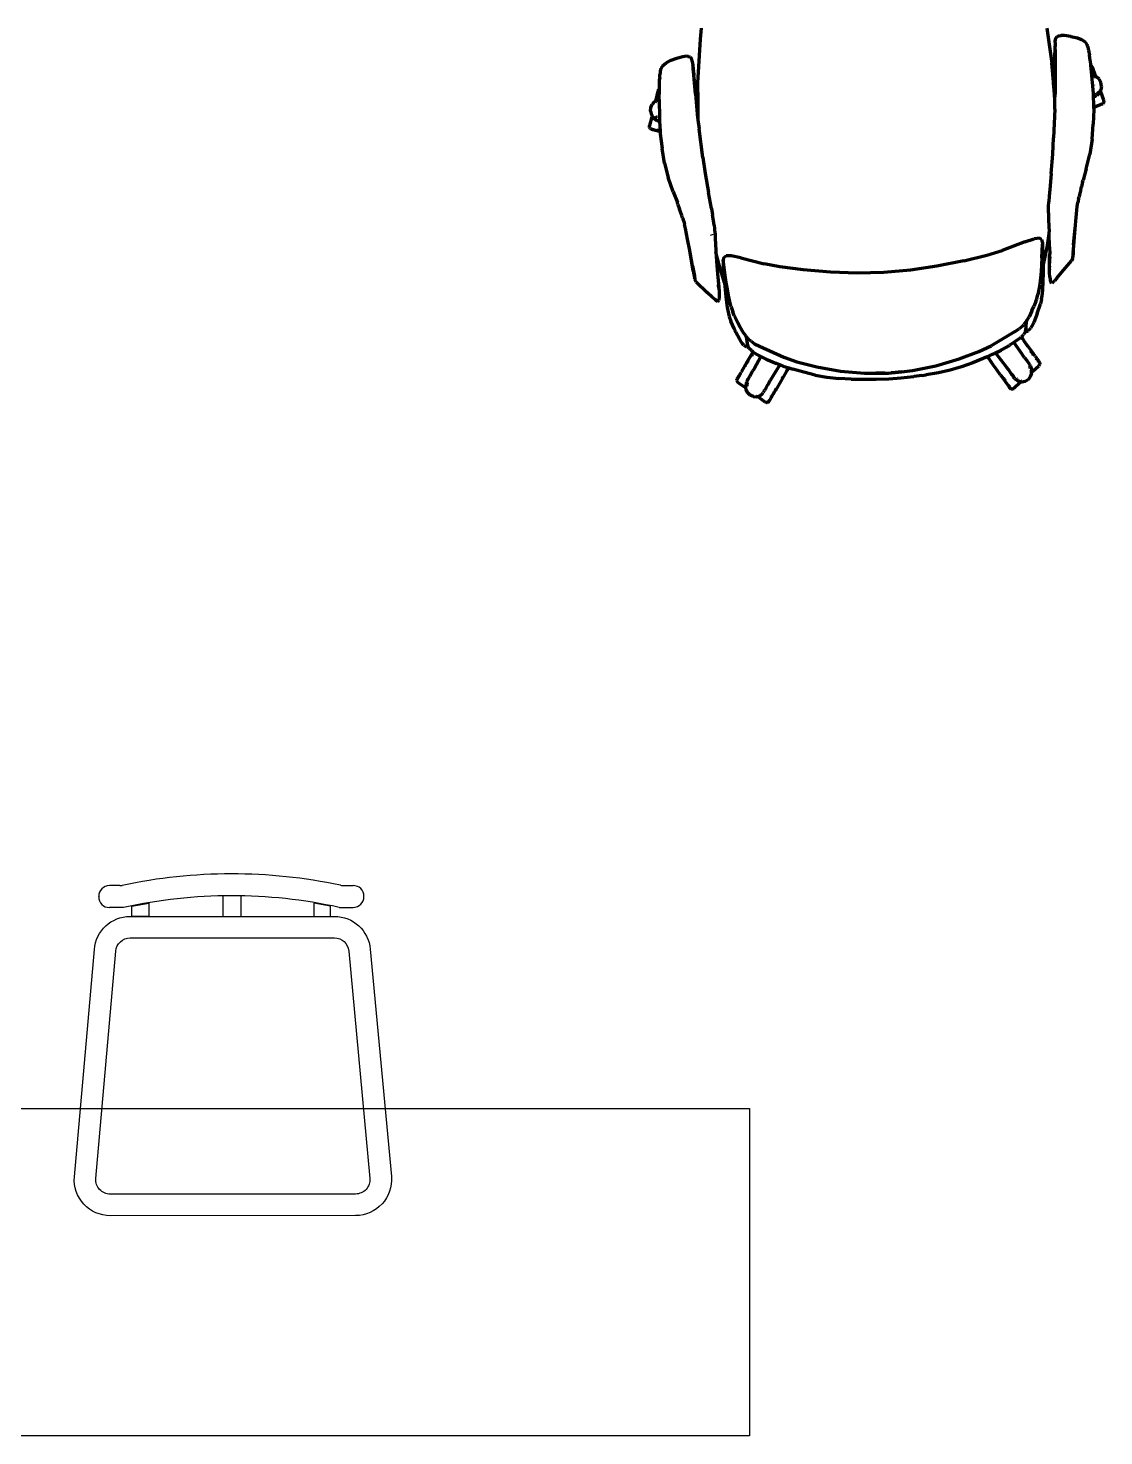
# Model space of a CAD drawing. Header units: millimetres. Extents: x 4307 to 31003, y 2809 to 20009.
# Drawn here: x 16414 to 17912, y 6479 to 8440 of the extents above; entities that cross this region are included whole.
import ezdxf

# ---------------------------------------------------------------- set-up
doc = ezdxf.new("R2010")
doc.units = ezdxf.units.MM
for name, color, linetype in [('3', 3, 'Continuous'), ('4', 4, 'Continuous'), ('ProfileEdges', 7, 'Continuous')]:
    doc.layers.add(name, color=color, linetype=linetype)

msp = doc.modelspace()

# ---------------------------------------------------------------- linework, layer by layer
msp.add_lwpolyline([(10130.3, 6934.7), (17418.6, 6934.7), (17418.6, 6478.7), (10130.3, 6478.7)], close=True)
at = {"layer": '3', "color": 7}
msp.add_lwpolyline([(16536, 7153.9, -0.391069), (16555.9, 7172.3), (16840.5, 7172.4, -0.390086), (16860.5, 7154.1), (16889.9, 6837.3, -0.43876), (16869.9, 6815.6), (16528.1, 6815.4, -0.437743), (16508.2, 6837)], format="xyb", close=True, dxfattribs=at)
at = {"layer": '4', "color": 7}
for p, q in [((16541.7, 7245.2), (16527.1, 7245.2)), ((16852, 7245.4), (16866.6, 7245.4)), ((16512.1, 7229.7), (16512.1, 7230.2)), ((16685.7, 7202.3), (16685.7, 7231)), ((16710.7, 7202.3), (16710.7, 7230.9)), ((16881.6, 7229.9), (16881.6, 7230.4)), ((16546.6, 7214.7), (16527.1, 7214.7)), ((16847.1, 7214.9), (16866.6, 7214.9))]:
    msp.add_line(p, q, dxfattribs=at)
for points in [[(16558.5, 7216.7), (16581.8, 7220.8), (16581.8, 7202.3), (16558.5, 7202.3)], [(16835.2, 7216.8), (16811.9, 7220.9), (16811.9, 7202.4), (16835.2, 7202.4)]]:
    msp.add_lwpolyline(points, close=True, dxfattribs=at)
msp.add_lwpolyline([(16506.1, 7156.2, -0.391069), (16555.9, 7202.3), (16840.5, 7202.4, -0.390086), (16890.4, 7156.6), (16919.8, 6839.8, -0.43876), (16870, 6785.6), (16528.2, 6785.4, -0.437743), (16478.3, 6839.4)], format="xyb", close=True, dxfattribs=at)
for centre, radius, start, end in [((16697.2, 6530.3), 731.3, 78.0337, 102.0289), ((16527.1, 7230.2), 15, 90.0313, 180.0313), ((16541.7, 7260.2), 15, 270.0313, 282.0289), ((16852, 7260.4), 15, 258.0337, 270.0313), ((16852, 7260.4), 15, 258.0337, 270.0313), ((16866.6, 7230.4), 15, 0.0313, 90.0313), ((16527.1, 7229.7), 15, 180.0313, 270.0313), ((16697.2, 6530.3), 700.8, 77.6488, 102.4138), ((16866.6, 7229.9), 15, 270.0313, 0.0313)]:
    msp.add_arc(centre, radius, start, end, dxfattribs=at)
at = {"layer": 'ProfileEdges', "lineweight": 211}
for p, q in [((17351.4, 8439.8), (17349.8, 8424.2)), ((17832.9, 8439.8), (17840, 8391.2)), ((17349.8, 8424.2), (17346.5, 8363.7)), ((17844.5, 8416.5), (17844.3, 8411.3)), ((17844.6, 8420), (17844.5, 8416.5)), ((17844.6, 8421.2), (17845.3, 8425.8)), ((17844.6, 8420), (17844.6, 8421.2)), ((17844.6, 8416.6), (17844.6, 8416.4)), ((17844.6, 8416.4), (17844.6, 8414.9)), ((17844.7, 8416.1), (17844.6, 8416.4)), ((17844.6, 8409.9), (17844.6, 8414.9)), ((17845.3, 8425.8), (17847.1, 8428.1)), ((17847.1, 8428.1), (17849.6, 8429.1)), ((17849.6, 8429.1), (17852.2, 8429.7)), ((17857.2, 8429.5), (17852.2, 8429.7)), ((17866.4, 8428.1), (17857.2, 8429.5)), ((17866.4, 8428.1), (17875.8, 8426.1)), ((17875.8, 8426.1), (17881.1, 8423.9)), ((17881.2, 8423.8), (17881.1, 8423.9)), ((17887.1, 8419.7), (17881.2, 8423.8)), ((17889.1, 8416.6), (17887.1, 8419.7)), ((17889.6, 8415.7), (17889.1, 8416.6)), ((17890.2, 8413.9), (17889.6, 8415.7)), ((17890.2, 8413.9), (17890.7, 8411)), ((17307.7, 8394.4), (17302.7, 8391.6)), ((17316.9, 8397.5), (17307.7, 8394.4)), ((17326, 8399.9), (17316.9, 8397.5)), ((17330.8, 8400.6), (17326, 8399.9)), ((17333.5, 8400.3), (17330.8, 8400.6)), ((17333.5, 8400.3), (17336, 8399.6)), ((17336, 8399.6), (17338, 8397.5)), ((17339.2, 8393), (17338, 8397.5)), ((17844, 8394.7), (17844.1, 8398.1)), ((17844, 8394.7), (17844, 8386.7)), ((17844.1, 8401.6), (17844.2, 8405.2)), ((17844.1, 8398.1), (17844.1, 8401.6)), ((17844.3, 8411.3), (17844.2, 8405.2)), ((17844.6, 8409.9), (17844.6, 8407.6)), ((17844.6, 8407.6), (17844.6, 8375.7)), ((17890.7, 8411), (17891.1, 8408.6)), ((17891.1, 8408.6), (17891.4, 8407.3)), ((17891.4, 8407.3), (17891.5, 8406.4)), ((17891.5, 8406.4), (17891.9, 8404.4)), ((17891.9, 8404.4), (17892.3, 8402)), ((17893.1, 8394.4), (17892.3, 8402)), ((17893.1, 8394.4), (17893.8, 8388.2)), ((17293.7, 8371), (17294, 8375.3)), ((17294.2, 8377.8), (17294, 8375.3)), ((17294.4, 8379.8), (17294.2, 8377.8)), ((17294.8, 8382), (17294.4, 8379.8)), ((17295, 8382.9), (17294.8, 8382)), ((17296.9, 8386.5), (17295, 8382.9)), ((17296.9, 8386.5), (17297.2, 8386.8)), ((17297.2, 8386.8), (17302.5, 8391.5)), ((17302.5, 8391.5), (17302.7, 8391.6)), ((17339.3, 8391.8), (17339.2, 8393)), ((17339.3, 8391.8), (17339.8, 8388.4)), ((17339.6, 8388.5), (17339.6, 8387.9)), ((17339.7, 8387.7), (17339.6, 8388.5)), ((17339.7, 8387.7), (17340, 8383.8)), ((17339.8, 8388.4), (17340.4, 8383.2)), ((17340, 8383.8), (17340.5, 8379.4)), ((17341.1, 8377.2), (17340.4, 8383.2)), ((17343.3, 8347.7), (17340.5, 8379.4)), ((17341.1, 8377.2), (17341.4, 8373.6)), ((17842.2, 8365.2), (17840, 8391.2)), ((17843.9, 8377.7), (17844, 8386.7)), ((17843.9, 8377.7), (17843.9, 8368)), ((17844.6, 8375.7), (17844.6, 8368.4)), ((17894.7, 8387.7), (17893.8, 8388.2)), ((17893.8, 8388.2), (17895.3, 8373.9)), ((17894.7, 8387.7), (17896.1, 8385.8)), ((17895.3, 8373.9), (17895.3, 8373.6)), ((17896.1, 8385.8), (17900.2, 8374)), ((17899.7, 8373.7), (17898.5, 8373.2)), ((17900.2, 8374), (17899.7, 8373.7)), ((17291.6, 8353), (17292.9, 8354.5)), ((17293.3, 8354.7), (17292.9, 8354.5)), ((17293.1, 8340.3), (17293.3, 8354.7)), ((17293.3, 8354.7), (17293.4, 8360.9)), ((17293.4, 8360.9), (17293.5, 8368.6)), ((17293.7, 8371), (17293.5, 8368.6)), ((17341.8, 8370.1), (17341.4, 8373.6)), ((17342.2, 8366.7), (17341.8, 8370.1)), ((17342.2, 8366.7), (17343, 8358.8)), ((17343.8, 8349.8), (17343, 8358.8)), ((17346.5, 8363.7), (17346.7, 8337.6)), ((17842.2, 8365.2), (17842.4, 8366.2)), ((17842.4, 8362.8), (17842.2, 8365.2)), ((17842.4, 8366.2), (17843.1, 8367.4)), ((17842.4, 8362.8), (17843.9, 8358.5)), ((17843.1, 8353.5), (17842.4, 8362.8)), ((17843.9, 8368), (17843.1, 8367.4)), ((17843.9, 8357.3), (17843.8, 8353.8)), ((17843.9, 8368), (17843.9, 8367.6)), ((17843.9, 8367.6), (17843.9, 8358.5)), ((17843.9, 8358.5), (17843.9, 8357.3)), ((17844.2, 8368.3), (17844.5, 8368.4)), ((17844.2, 8357.6), (17844.5, 8356.7)), ((17844.5, 8368.4), (17844.6, 8368.4)), ((17844.6, 8368.4), (17844.5, 8356.7)), ((17844.5, 8356.7), (17844.6, 8356.5)), ((17844.5, 8356.7), (17844.5, 8354.1)), ((17844.6, 8368.4), (17844.7, 8368.5)), ((17844.7, 8368.5), (17844.6, 8368.4)), ((17897.5, 8373.7), (17895.3, 8373.6)), ((17895.3, 8373.6), (17897.5, 8348.6)), ((17898.5, 8373.2), (17897.5, 8373.7)), ((17897.7, 8372.9), (17897.6, 8372.9)), ((17897.6, 8372.9), (17897.6, 8372.9)), ((17898.5, 8373.2), (17898.3, 8373.1)), ((17900.3, 8372.5), (17898.5, 8373.2)), ((17898.5, 8360.4), (17898.5, 8360.6)), ((17899.7, 8372.2), (17899, 8371.9)), ((17900, 8372.3), (17900.2, 8372.4)), ((17900.2, 8372.4), (17900.3, 8372.5)), ((17900.3, 8372.5), (17900.6, 8372.6)), ((17900.7, 8372.3), (17900.3, 8372.5)), ((17900.6, 8372.6), (17900.7, 8372.3)), ((17900.7, 8372.3), (17900.9, 8372)), ((17902, 8371.8), (17900.7, 8372.3)), ((17900.9, 8371.8), (17901.1, 8371.3)), ((17905.6, 8368.7), (17902, 8371.8)), ((17908, 8364.2), (17905.6, 8368.7)), ((17908.9, 8359.1), (17908, 8364.2)), ((17908.9, 8359.1), (17908.2, 8353.9)), ((17286.6, 8337.5), (17283.3, 8333.9)), ((17287.8, 8338.1), (17286.6, 8337.5)), ((17287.6, 8337.1), (17287.5, 8336.8)), ((17287.9, 8338.4), (17287.8, 8338.1)), ((17288.2, 8338.3), (17287.8, 8338.1)), ((17287.8, 8338.1), (17287.8, 8338)), ((17288.2, 8338.3), (17287.9, 8338.4)), ((17289.9, 8339.3), (17288.2, 8338.3)), ((17288.3, 8338.3), (17288.2, 8338.3)), ((17291.2, 8352), (17288.3, 8339.8)), ((17288.3, 8339.8), (17289.9, 8339.3)), ((17289.5, 8337.9), (17289.6, 8337.9)), ((17290.9, 8339.8), (17289.9, 8339.3)), ((17289.9, 8339.3), (17290, 8339.3)), ((17290.5, 8339.1), (17290.8, 8339)), ((17293.1, 8340), (17290.9, 8339.8)), ((17291.6, 8353), (17291.2, 8352)), ((17293.1, 8340.3), (17293.1, 8340)), ((17293.1, 8340), (17293.2, 8314.9)), ((17343.3, 8347.7), (17345.4, 8326.2)), ((17343.8, 8349.8), (17344.7, 8340.2)), ((17345.6, 8339.6), (17344.7, 8340.2)), ((17344.7, 8340.2), (17344.8, 8339.7)), ((17344.8, 8339.7), (17345.6, 8330.7)), ((17345.6, 8339.6), (17346.4, 8338.6)), ((17346.7, 8335.2), (17345.6, 8330.7)), ((17346.4, 8338.6), (17346.7, 8337.6)), ((17346.7, 8337.6), (17346.7, 8335.2)), ((17346.7, 8335.2), (17346.8, 8325.8)), ((17843.1, 8353.5), (17843.8, 8353.8)), ((17843.7, 8346.9), (17843.1, 8353.5)), ((17843.8, 8353.8), (17843.7, 8348)), ((17843.7, 8348), (17843.7, 8346.9)), ((17844.3, 8339.9), (17843.7, 8346.9)), ((17844, 8327), (17844.3, 8339.9)), ((17844.3, 8339.9), (17844.5, 8347.9)), ((17844.4, 8354), (17844.5, 8354.1)), ((17844.5, 8354.1), (17844.5, 8347.9)), ((17844.5, 8354.1), (17844.6, 8354.1)), ((17897.5, 8348.6), (17897.6, 8343.9)), ((17897.6, 8343.9), (17898.3, 8344.1)), ((17898.2, 8344), (17897.6, 8343.7)), ((17897.9, 8343.9), (17897.6, 8343.9)), ((17897.6, 8343.9), (17897.6, 8343.7)), ((17897.6, 8343.7), (17898, 8334.2)), ((17898.6, 8344.1), (17898.2, 8344)), ((17900.8, 8345.1), (17898.6, 8344.1)), ((17899.4, 8344.5), (17900.8, 8345.1)), ((17900.8, 8345.1), (17902.3, 8346)), ((17901.8, 8347.4), (17902.7, 8348.3)), ((17902.4, 8346.1), (17902.3, 8346)), ((17905.9, 8349.4), (17902.4, 8346.1)), ((17903.3, 8348.9), (17903.9, 8349.4)), ((17903.9, 8349.4), (17903.5, 8349.2)), ((17903.5, 8349.2), (17903.5, 8349.2)), ((17903.9, 8349.4), (17904.8, 8350.3)), ((17904.2, 8349.5), (17903.9, 8349.4)), ((17903.9, 8349.4), (17903.9, 8349.4)), ((17904.3, 8349.5), (17904.2, 8349.5)), ((17904.8, 8349.7), (17904.3, 8349.5)), ((17904.8, 8350.3), (17905.1, 8350.7)), ((17904.8, 8349.7), (17904.9, 8349.8)), ((17905.9, 8349.4), (17906.4, 8350.5)), ((17906.5, 8352), (17906, 8351.8)), ((17906.4, 8350.5), (17907.4, 8352.4)), ((17906.4, 8350.5), (17907.6, 8350.9)), ((17907.1, 8353.7), (17907.2, 8353.5)), ((17907.4, 8352.4), (17907.5, 8352.6)), ((17907.6, 8352.5), (17907.4, 8352.4)), ((17907.5, 8352.6), (17908.2, 8353.9)), ((17907.5, 8352.6), (17907.6, 8352.5)), ((17908, 8351.1), (17907.6, 8350.9)), ((17912.2, 8339.3), (17908, 8351.1)), ((17910.8, 8334.5), (17909.8, 8333.9)), ((17912.1, 8336.2), (17910.8, 8334.5)), ((17912.3, 8337.5), (17912.1, 8336.2)), ((17912.3, 8337.5), (17912.2, 8339.3)), ((17282.5, 8316.2), (17279.4, 8304)), ((17280.9, 8324.1), (17281.3, 8329.2)), ((17280.9, 8324.1), (17282.2, 8319.1)), ((17281.3, 8329.2), (17283.3, 8333.9)), ((17282.2, 8319.1), (17282.9, 8318)), ((17283, 8316.1), (17282.5, 8316.2)), ((17282.9, 8318), (17282.8, 8317.6)), ((17282.8, 8317.6), (17283.1, 8317.5)), ((17283, 8318.3), (17282.9, 8318)), ((17282.9, 8318), (17283.1, 8317.5)), ((17284.2, 8315.7), (17283, 8316.1)), ((17283.2, 8319.1), (17283.1, 8318.8)), ((17283.1, 8317.5), (17283.2, 8317.5)), ((17283.1, 8317.5), (17284.2, 8315.7)), ((17283.6, 8317.4), (17283.2, 8317.5)), ((17284.1, 8317.2), (17284, 8317.3)), ((17284.2, 8315.7), (17284.2, 8315.7)), ((17284.2, 8315.7), (17284.7, 8315.6)), ((17284.2, 8315.7), (17284.8, 8314.9)), ((17285.2, 8315.4), (17285.3, 8315.4)), ((17285.3, 8315.4), (17285.2, 8315.4)), ((17285.5, 8316.2), (17285.7, 8315.8)), ((17285.7, 8315.8), (17286.7, 8315)), ((17286.2, 8315.1), (17286.2, 8315.1)), ((17286.2, 8315.1), (17286.3, 8315.1)), ((17286.4, 8315), (17286.3, 8315.1)), ((17286.3, 8315.1), (17286.4, 8315.1)), ((17286.3, 8315.1), (17286.3, 8315.1)), ((17286.4, 8315.1), (17286.4, 8315)), ((17286.7, 8315), (17286.4, 8315.1)), ((17286.8, 8314.9), (17286.7, 8315)), ((17286.8, 8314.9), (17286.8, 8315)), ((17286.9, 8314.9), (17286.8, 8315)), ((17286.9, 8314.9), (17286.8, 8314.9)), ((17286.8, 8314.9), (17286.8, 8314.9)), ((17286.8, 8314.9), (17287.2, 8314.6)), ((17286.9, 8314.9), (17287.1, 8314.8)), ((17288.7, 8316.9), (17288.6, 8316.6)), ((17289.2, 8315.7), (17288.8, 8316)), ((17288.9, 8315.8), (17289.2, 8315.7)), ((17289.2, 8315.7), (17289.3, 8315.7)), ((17289.5, 8315.6), (17289.3, 8315.7)), ((17289.8, 8315.3), (17289.3, 8315.7)), ((17289.8, 8315.5), (17289.5, 8315.6)), ((17345.4, 8329.9), (17345.4, 8329.8)), ((17345.5, 8326.2), (17345.4, 8326.2)), ((17345.4, 8326.2), (17346, 8320.1)), ((17345.6, 8330.7), (17345.7, 8329.6)), ((17345.7, 8329.6), (17346.1, 8326)), ((17346.1, 8326), (17346, 8326.1)), ((17346, 8320.1), (17346.9, 8312.2)), ((17346.1, 8326), (17346.8, 8320.3)), ((17346.8, 8325.8), (17346.1, 8326)), ((17346.8, 8325.8), (17346.9, 8319.2)), ((17346.8, 8320.3), (17346.9, 8319.2)), ((17346.9, 8319.2), (17346.9, 8312.2)), ((17844, 8327), (17842.3, 8287)), ((17898.2, 8326.4), (17897.7, 8305.8)), ((17898, 8334.2), (17898.4, 8334.4)), ((17898, 8334.2), (17898.1, 8329.8)), ((17909.5, 8333.7), (17898.1, 8329)), ((17898.1, 8329.8), (17899, 8330.2)), ((17898.1, 8329.8), (17898.1, 8329.3)), ((17898.1, 8329.3), (17898.6, 8329.5)), ((17898.1, 8329.3), (17898.1, 8329)), ((17898.1, 8329), (17898.2, 8326.4)), ((17900.9, 8330.4), (17904.2, 8331.8)), ((17905.2, 8332.3), (17906.9, 8332.9)), ((17908.5, 8333.7), (17906.9, 8332.9)), ((17908.5, 8333.7), (17908.5, 8334)), ((17908.9, 8334.3), (17909.1, 8333.9)), ((17909.8, 8333.9), (17909.5, 8333.8)), ((17909.5, 8333.7), (17909.5, 8333.8)), ((17279.4, 8303), (17279.4, 8304)), ((17279.6, 8301.5), (17279.4, 8303)), ((17280.2, 8300.3), (17279.6, 8301.5)), ((17280.2, 8300.3), (17281.2, 8299.4)), ((17283.2, 8298.6), (17281.2, 8299.4)), ((17281.2, 8299.4), (17282.6, 8298.8)), ((17283.2, 8298.6), (17282.6, 8298.8)), ((17283.1, 8299.2), (17282.9, 8298.8)), ((17283.2, 8298.6), (17284.3, 8298.4)), ((17283.7, 8298.5), (17283.2, 8298.6)), ((17283.6, 8298.8), (17283.6, 8298.9)), ((17284.1, 8298.6), (17283.6, 8298.8)), ((17287.9, 8297.2), (17283.7, 8298.5)), ((17286, 8297.8), (17284.3, 8298.4)), ((17284.4, 8298.5), (17285.3, 8298.3)), ((17284.8, 8314.9), (17288.5, 8311.8)), ((17287.9, 8297.2), (17286, 8297.8)), ((17287.2, 8314.8), (17287.1, 8314.8)), ((17294.3, 8295.3), (17287.9, 8297.2)), ((17290.3, 8311), (17288.5, 8311.8)), ((17289.2, 8297.1), (17289.1, 8297.1)), ((17292.4, 8296.1), (17289.2, 8297.1)), ((17289.5, 8314.1), (17289.8, 8314.1)), ((17293.1, 8296.5), (17289.6, 8297.5)), ((17290.3, 8311), (17292.3, 8310.3)), ((17292.7, 8310.3), (17290.3, 8311)), ((17292.3, 8310.3), (17292.7, 8310.3)), ((17293.5, 8310), (17292.7, 8310.3)), ((17293.2, 8314.9), (17293.5, 8310)), ((17293.3, 8296.4), (17293.8, 8296.3)), ((17293.5, 8310), (17294.3, 8296.1)), ((17294.3, 8296.1), (17293.8, 8296.3)), ((17293.8, 8296.3), (17293.8, 8296.3)), ((17294.3, 8296.1), (17294.3, 8295.3)), ((17346.9, 8312), (17346.9, 8312.2)), ((17346.9, 8312), (17348.4, 8299.4)), ((17353.7, 8259.7), (17348.4, 8299.4)), ((17895.9, 8285), (17897.7, 8305.8)), ((17294.3, 8295.3), (17294.5, 8292.7)), ((17294.5, 8292.7), (17296.9, 8272.2)), ((17841.1, 8264.4), (17842.3, 8287)), ((17895.9, 8285), (17892.8, 8264.4)), ((17300.5, 8251.8), (17296.9, 8272.2)), ((17353.7, 8259.7), (17357, 8237.4)), ((17838.9, 8237.3), (17841.1, 8264.4)), ((17887.8, 8244), (17892.8, 8264.4)), ((17300.5, 8251.8), (17305.6, 8231.7)), ((17357, 8237.4), (17361.6, 8210.7)), ((17838.9, 8237.3), (17836.9, 8214.7)), ((17887.8, 8244), (17883.4, 8228.2)), ((17312.3, 8211.9), (17305.6, 8231.7)), ((17880.1, 8214.9), (17881, 8218.8)), ((17882.7, 8225.7), (17881, 8218.8)), ((17882.7, 8225.7), (17883.4, 8228.2)), ((17312.3, 8211.9), (17318.2, 8196.7)), ((17365.6, 8188.4), (17361.6, 8210.7)), ((17835.4, 8191.2), (17835.7, 8198)), ((17836.1, 8205.7), (17835.7, 8198)), ((17836.9, 8214.7), (17836.1, 8205.7)), ((17875.3, 8198.7), (17875.3, 8198.7)), ((17876.6, 8199.4), (17876.1, 8197)), ((17877.1, 8202), (17876.6, 8199.4)), ((17877.1, 8202), (17877.8, 8204.9)), ((17878.4, 8208), (17877.8, 8204.9)), ((17879.2, 8211.4), (17878.4, 8208)), ((17880.1, 8214.9), (17879.2, 8211.4)), ((17319.1, 8194.2), (17318.2, 8196.7)), ((17319.1, 8194.2), (17321.4, 8187.6)), ((17322.7, 8183.9), (17321.4, 8187.6)), ((17324.4, 8178.7), (17322.7, 8183.9)), ((17325.4, 8175.6), (17324.4, 8178.7)), ((17365.6, 8188.4), (17367.2, 8179.6)), ((17368.4, 8171.9), (17367.2, 8179.6)), ((17835.2, 8182.7), (17835.1, 8178.7)), ((17835.1, 8178.7), (17835.3, 8172.4)), ((17835.2, 8182.7), (17835.3, 8188.2)), ((17835.3, 8188.2), (17835.4, 8191.2)), ((17873.8, 8176.2), (17875.4, 8191.2)), ((17875.4, 8191.2), (17876.1, 8197)), ((17325.4, 8175.6), (17326.3, 8172.7)), ((17326.3, 8172.7), (17327.6, 8168.8)), ((17327.6, 8168.8), (17328.2, 8166.4)), ((17329.4, 8160.8), (17328.2, 8166.4)), ((17332.4, 8146), (17329.4, 8160.8)), ((17369.3, 8165.2), (17368.4, 8171.9)), ((17369.3, 8165.2), (17369.8, 8160.8)), ((17369.8, 8160.8), (17370.1, 8158.2)), ((17370.1, 8158.2), (17370.7, 8152.8)), ((17835.3, 8172.4), (17836, 8156.2)), ((17869.9, 8131.1), (17872.2, 8160)), ((17871.9, 8156.9), (17872.2, 8160)), ((17872.2, 8160), (17873.8, 8176.2)), ((17335.5, 8130.1), (17332.4, 8146)), ((17366.5, 8150.9), (17366.2, 8152.3)), ((17370.7, 8152.8), (17371.1, 8146.6)), ((17371.1, 8146.6), (17371.9, 8130.3)), ((17802.5, 8141.9), (17770.7, 8130.1)), ((17802.5, 8141.9), (17815.4, 8146.2)), ((17822.5, 8147.1), (17815.4, 8146.2)), ((17825.7, 8145.3), (17822.5, 8147.1)), ((17825.8, 8145.2), (17825.7, 8145.3)), ((17826.9, 8141.7), (17825.8, 8145.2)), ((17826.1, 8120), (17826.8, 8138.7)), ((17826.9, 8141.7), (17826.8, 8138.7)), ((17827, 8141.5), (17826.9, 8141.7)), ((17827.2, 8140.1), (17827, 8141.5)), ((17827.4, 8135.7), (17827.2, 8140.1)), ((17833.8, 8137.2), (17836.1, 8153.4)), ((17836.1, 8153.4), (17836, 8156.2)), ((17836.1, 8153.4), (17836.2, 8154.4)), ((17836.7, 8135.1), (17836.1, 8153.4)), ((17870.2, 8138.1), (17871.9, 8156.9)), ((17336.1, 8127), (17335.5, 8130.1)), ((17340.4, 8101.6), (17335.5, 8130.1)), ((17339.5, 8108.5), (17336.1, 8127)), ((17371.9, 8130.3), (17372, 8127.6)), ((17375.8, 8111.7), (17372, 8127.6)), ((17372, 8127.6), (17373.1, 8109.2)), ((17383, 8120.5), (17382.2, 8116.9)), ((17383.1, 8120.7), (17383, 8120.5)), ((17383.1, 8120.7), (17386.1, 8122.7)), ((17393.2, 8122.6), (17386.1, 8122.7)), ((17406.5, 8119.8), (17393.2, 8122.6)), ((17406.5, 8119.8), (17439.2, 8111.6)), ((17717.3, 8115.6), (17749.4, 8123.5)), ((17749.4, 8123.5), (17770.7, 8130.1)), ((17826.1, 8120), (17825.6, 8109.9)), ((17827.8, 8126.1), (17827.4, 8135.7)), ((17828.2, 8113.5), (17827.8, 8126.1)), ((17828.2, 8110), (17833.8, 8137.2)), ((17836.6, 8108.2), (17836.8, 8123.2)), ((17836.7, 8135.1), (17836.9, 8124.7)), ((17836.7, 8104.8), (17836.9, 8119.2)), ((17836.8, 8123.2), (17836.9, 8124.7)), ((17836.8, 8123.2), (17836.9, 8119.2)), ((17868.6, 8119), (17867.4, 8115.5)), ((17869, 8124.2), (17868.6, 8119.3)), ((17868.8, 8120.3), (17868.6, 8119)), ((17869, 8121.6), (17868.8, 8120.3)), ((17870.2, 8138.1), (17869, 8124.2)), ((17869.4, 8125.6), (17869, 8121.6)), ((17869.7, 8128.2), (17869.4, 8125.6)), ((17869.7, 8128.2), (17869.9, 8131.1)), ((17339.5, 8108.5), (17342, 8094.8)), ((17340.4, 8101.6), (17340.9, 8098.7)), ((17373.1, 8109.2), (17374, 8097.4)), ((17383.8, 8085.2), (17375.8, 8111.7)), ((17382.2, 8116.9), (17382.1, 8116.7)), ((17382.1, 8116.7), (17382.1, 8115.3)), ((17382.1, 8115.3), (17382.2, 8110.9)), ((17382.7, 8115.1), (17382.2, 8116.9)), ((17382.6, 8113.9), (17382.2, 8116.9)), ((17382.2, 8110.9), (17382.7, 8101.3)), ((17385, 8095.4), (17382.6, 8113.9)), ((17382.7, 8101.3), (17383.5, 8088.7)), ((17461, 8107.4), (17439.2, 8111.6)), ((17493.7, 8103.1), (17461, 8107.4)), ((17531.5, 8099.8), (17493.7, 8103.1)), ((17568.9, 8098.5), (17531.5, 8099.8)), ((17605.9, 8099.4), (17568.9, 8098.5)), ((17642.9, 8102.6), (17605.9, 8099.4)), ((17679.9, 8108.1), (17642.9, 8102.6)), ((17717.3, 8115.6), (17679.9, 8108.1)), ((17825, 8100.4), (17824.2, 8091.4)), ((17825.6, 8109.9), (17825, 8100.4)), ((17828, 8086.4), (17828.2, 8099.7)), ((17828.2, 8110), (17828.2, 8113.5)), ((17828.2, 8099.7), (17828.2, 8110)), ((17836.6, 8108.2), (17836.6, 8106.7)), ((17836.7, 8104.8), (17836.6, 8106.7)), ((17836.6, 8099.7), (17836.7, 8102)), ((17836.7, 8099.4), (17836.6, 8099.7)), ((17836.7, 8104.4), (17836.7, 8104.8)), ((17836.7, 8103.5), (17836.7, 8104.4)), ((17836.7, 8103.5), (17836.7, 8102.9)), ((17836.7, 8102.8), (17836.7, 8102.9)), ((17836.7, 8102.2), (17836.7, 8102.8)), ((17836.7, 8102), (17836.7, 8102.2)), ((17836.7, 8099.2), (17836.7, 8099.4)), ((17846.9, 8091.7), (17853.4, 8099.2)), ((17853.4, 8099.2), (17867.4, 8115.5)), ((17340.9, 8098.7), (17341.4, 8096.2)), ((17341.4, 8096.2), (17342.2, 8092.2)), ((17342, 8094.8), (17342.8, 8090)), ((17342.5, 8090.9), (17342.2, 8092.2)), ((17342.5, 8090.9), (17342.8, 8089.7)), ((17344.3, 8086.4), (17342.8, 8089.7)), ((17344.3, 8086.4), (17359.7, 8071.7)), ((17374, 8097.4), (17374.4, 8093.4)), ((17374, 8097.4), (17375.6, 8082.5)), ((17374.4, 8093.4), (17375.8, 8079.1)), ((17375.7, 8081), (17375.6, 8082.5)), ((17376, 8077.9), (17375.7, 8081)), ((17383.5, 8088.7), (17383.8, 8085.2)), ((17383.8, 8085.2), (17384.7, 8075)), ((17386.4, 8085.4), (17385, 8095.4)), ((17387.9, 8076), (17386.4, 8085.4)), ((17823.2, 8083.2), (17821.8, 8075.6)), ((17824.2, 8091.4), (17823.2, 8083.2)), ((17827.4, 8075.1), (17828, 8086.4)), ((17837.1, 8092.9), (17836.7, 8099.2)), ((17837.1, 8092.9), (17838.2, 8086.1)), ((17839.7, 8084.6), (17838.2, 8086.1)), ((17841.4, 8085.9), (17839.7, 8084.6)), ((17841.4, 8085.9), (17843.4, 8087.8)), ((17846.9, 8091.7), (17843.4, 8087.8)), ((17366.9, 8065), (17359.7, 8071.7)), ((17370.7, 8061.6), (17366.9, 8065)), ((17372.8, 8059.8), (17370.7, 8061.6)), ((17374.7, 8058.7), (17376.1, 8060.3)), ((17375.8, 8079.1), (17375.8, 8079)), ((17375.8, 8079), (17376, 8077.9)), ((17375.9, 8076.9), (17376.1, 8076.6)), ((17376, 8077.9), (17376.1, 8077.2)), ((17376.1, 8077.2), (17376.1, 8077.1)), ((17376.1, 8077.1), (17376.1, 8076.6)), ((17376.1, 8076.6), (17376.3, 8074.1)), ((17376.4, 8065.7), (17376.1, 8060.8)), ((17376.1, 8060.3), (17376.1, 8060.8)), ((17376.3, 8074.1), (17376.4, 8074.1)), ((17376.4, 8074.1), (17376.5, 8067.2)), ((17376.5, 8066.9), (17376.4, 8065.7)), ((17376.5, 8067.2), (17376.5, 8066.9)), ((17384.7, 8075), (17386.2, 8061.8)), ((17386.2, 8061.8), (17387.8, 8050.6)), ((17389.5, 8067.2), (17387.9, 8076)), ((17391.3, 8059.1), (17389.5, 8067.2)), ((17817.5, 8059.2), (17818.8, 8062.6)), ((17818.8, 8062.6), (17820.2, 8068.5)), ((17821.8, 8075.6), (17820.2, 8068.5)), ((17825.7, 8062.4), (17824.3, 8055.6)), ((17825.7, 8062.4), (17826.6, 8066.8)), ((17826.6, 8066.8), (17827.4, 8075.1)), ((17374.7, 8058.7), (17372.8, 8059.8)), ((17387.8, 8050.6), (17389.3, 8042.4)), ((17389.3, 8042.4), (17390.6, 8038.1)), ((17393.3, 8051.7), (17391.3, 8059.1)), ((17393.3, 8051.7), (17395.5, 8044.8)), ((17397.5, 8039.1), (17395.5, 8044.8)), ((17812, 8045.9), (17808.1, 8037.6)), ((17812, 8045.9), (17814.9, 8052.2)), ((17817.5, 8059.2), (17814.9, 8052.2)), ((17819.6, 8042.3), (17818.7, 8039.6)), ((17819.6, 8042.3), (17824.3, 8055.6)), ((17390.6, 8038.1), (17392.7, 8031.5)), ((17397.4, 8021.4), (17392.7, 8031.5)), ((17397.4, 8021.4), (17398.3, 8019.3)), ((17397.5, 8039.1), (17399.1, 8035.8)), ((17402.3, 8029.2), (17399.1, 8035.8)), ((17405.8, 8023.2), (17402.3, 8029.2)), ((17410.4, 8015.4), (17405.8, 8023.2)), ((17787.8, 8016.5), (17794.3, 8020.8)), ((17798.8, 8024.6), (17794.3, 8020.8)), ((17798.8, 8024.6), (17801.1, 8026.7)), ((17804.7, 8032.1), (17801.1, 8026.7)), ((17803.4, 8017.1), (17804.3, 8022.2)), ((17804.3, 8022.2), (17804.7, 8031.4)), ((17805.1, 8032.6), (17804.7, 8032.1)), ((17804.7, 8031.4), (17804.7, 8032.1)), ((17805.1, 8032.6), (17808.1, 8037.6)), ((17809.2, 8020.3), (17810.8, 8022.5)), ((17813.3, 8027), (17810.8, 8022.5)), ((17813.3, 8027), (17814.6, 8029.6)), ((17818.7, 8039.6), (17814.6, 8029.6)), ((17398.3, 8019.3), (17398.5, 8018.8)), ((17399.7, 8016.2), (17398.5, 8018.8)), ((17404.7, 8006.8), (17399.7, 8016.2)), ((17406.2, 8004.3), (17404.7, 8006.8)), ((17409.1, 8000.1), (17406.2, 8004.3)), ((17413.9, 8010.7), (17410.4, 8015.4)), ((17414.3, 8010.3), (17413.9, 8010.7)), ((17414.3, 8010.3), (17414.3, 8010.5)), ((17414.3, 8009.6), (17414.3, 8010.3)), ((17418.3, 8005.4), (17414.3, 8010.3)), ((17414.3, 8010.3), (17414.3, 8010.3)), ((17414.3, 8009.6), (17415.6, 8000.5)), ((17416.8, 8007.8), (17416.7, 8008.4)), ((17420.9, 8003.5), (17418.3, 8005.4)), ((17420.9, 8003.5), (17425.6, 8000.2)), ((17787.8, 8016.5), (17755.5, 7997.3)), ((17786.9, 8001.8), (17781, 7998)), ((17789, 8003.1), (17786.9, 8001.8)), ((17786.9, 8001.8), (17798.1, 7985.9)), ((17794.8, 8007.4), (17789, 8003.1)), ((17794.8, 8007.4), (17796.7, 8009)), ((17796.7, 8009), (17797.1, 8009.3)), ((17796.7, 8009), (17797.6, 8007.7)), ((17797.1, 8009.3), (17797.2, 8009.5)), ((17798.2, 8007.7), (17797.1, 8009.3)), ((17797.2, 8009.5), (17797.4, 8009.6)), ((17797.2, 8009.5), (17798.8, 8007.3)), ((17799.3, 8011.5), (17797.4, 8009.6)), ((17798.8, 8007.3), (17801.4, 8003.7)), ((17799.3, 8011.5), (17800.4, 8012.8)), ((17802.2, 8015.1), (17800.4, 8012.8)), ((17803.9, 8000.3), (17801.4, 8003.7)), ((17802.2, 8015.1), (17803.2, 8016.9)), ((17803.2, 8016.9), (17803.4, 8017.1)), ((17803.2, 8016.9), (17803.2, 8016.9)), ((17803.3, 8016.9), (17803.2, 8016.9)), ((17803.6, 8016.8), (17803.3, 8016.9)), ((17804.1, 8016.7), (17803.6, 8016.8)), ((17805.3, 8017.1), (17804.1, 8016.7)), ((17805.3, 8017.1), (17806.7, 8018.1)), ((17806.7, 8018.1), (17807.6, 8019)), ((17807.6, 8019), (17809.2, 8020.3)), ((17410.9, 7998.1), (17409.1, 8000.1)), ((17410.9, 7998.1), (17412.6, 7996.9)), ((17415, 7995.3), (17412.6, 7996.9)), ((17416.8, 7995.3), (17415, 7995.3)), ((17415.6, 8000.5), (17415.7, 7999.9)), ((17415.6, 7974.8), (17423.8, 7988.7)), ((17415.7, 7999.9), (17417, 7995.5)), ((17417.1, 7995.3), (17416.8, 7995.3)), ((17417.1, 7995.3), (17417, 7995.5)), ((17417.2, 7995.3), (17417.1, 7995.3)), ((17418.3, 7993.7), (17417.1, 7995.3)), ((17418.1, 7995.2), (17417.9, 7995.2)), ((17421.5, 7990.5), (17418.3, 7993.7)), ((17420.7, 7982.9), (17421.4, 7984.1)), ((17422.5, 7985), (17421.3, 7982.9)), ((17421.4, 7984.1), (17421.5, 7984.3)), ((17421.5, 7990.5), (17423.6, 7988.7)), ((17422.9, 7986.7), (17424, 7988.5)), ((17423.6, 7988.7), (17423.8, 7988.7)), ((17423.8, 7988.7), (17424, 7988.5)), ((17424, 7988.5), (17426.3, 7986.8)), ((17434.7, 7982.2), (17425, 7965)), ((17425.6, 8000.2), (17432.5, 7996.7)), ((17426.3, 7986.8), (17431.5, 7983.9)), ((17431.5, 7983.9), (17431.6, 7983.8)), ((17431.6, 7983.8), (17432.5, 7983.3)), ((17432.5, 7996.7), (17466.4, 7981.2)), ((17434.7, 7982.2), (17432.5, 7983.3)), ((17439.9, 7979.6), (17434.7, 7982.2)), ((17710.9, 7979), (17738.1, 7989.1)), ((17738.1, 7989.1), (17755.5, 7997.3)), ((17750, 7982), (17744.4, 7979.5)), ((17757.4, 7985.4), (17750, 7982.1)), ((17750, 7982.1), (17750, 7982)), ((17750, 7982.1), (17750.5, 7981.1)), ((17750, 7982), (17750.5, 7981.1)), ((17757.4, 7985.4), (17760.8, 7987.1)), ((17760.8, 7987.1), (17761.6, 7987.5)), ((17761.6, 7987.5), (17769.1, 7991.4)), ((17761.6, 7987.5), (17766.4, 7989.8)), ((17777.1, 7967.1), (17761.6, 7987.5)), ((17766.4, 7989.8), (17780, 7997.3)), ((17780, 7997.3), (17781, 7998)), ((17802, 7980.5), (17798.1, 7985.9)), ((17806.4, 7996.4), (17803.6, 8000.3)), ((17803.9, 8000.3), (17809.3, 7992.9)), ((17809.3, 7992.9), (17811.8, 7989.4)), ((17810.4, 7990.1), (17811.1, 7989.1)), ((17811.2, 7989), (17811.1, 7989.1)), ((17811.2, 7989), (17813.5, 7985.9)), ((17811.8, 7989.4), (17814.4, 7985.9)), ((17813.6, 7985.7), (17813.5, 7985.9)), ((17814.3, 7984.8), (17813.6, 7985.7)), ((17814.5, 7984.6), (17814.3, 7984.8)), ((17814.3, 7984.8), (17814.3, 7984.8)), ((17816.7, 7982.8), (17814.4, 7985.9)), ((17816.7, 7982.8), (17818.3, 7980.6)), ((17408.7, 7963), (17407.3, 7960.7)), ((17408.7, 7963), (17410.9, 7966.7)), ((17410.9, 7966.7), (17415.6, 7974.8)), ((17412.5, 7969), (17413.3, 7970.4)), ((17416.7, 7976.1), (17414.2, 7971.9)), ((17425, 7965), (17423.1, 7961.8)), ((17439.9, 7979.6), (17441, 7979)), ((17442, 7978.5), (17441, 7979)), ((17442, 7978.5), (17456.3, 7972.5)), ((17461.2, 7970.7), (17447.7, 7948.7)), ((17461.2, 7970.7), (17456.3, 7972.5)), ((17461.2, 7970.8), (17461.2, 7970.7)), ((17465.6, 7969.1), (17461.2, 7970.7)), ((17465.6, 7969.1), (17473.3, 7966.6)), ((17466.4, 7981.2), (17484.5, 7974.9)), ((17471.3, 7963.1), (17470, 7960.9)), ((17470.2, 7961.7), (17470.7, 7962.6)), ((17471.3, 7963.1), (17472.3, 7964.8)), ((17471.3, 7963.1), (17472, 7964.2)), ((17472.3, 7964.8), (17472, 7964.2)), ((17472.3, 7964.8), (17472.9, 7965.8)), ((17472.8, 7965.6), (17472.5, 7965.7)), ((17472.9, 7966), (17472.8, 7965.6)), ((17472.9, 7965.8), (17473.3, 7966.6)), ((17473.3, 7966.6), (17479.1, 7964.7)), ((17494.2, 7960.3), (17479.1, 7964.7)), ((17484.5, 7974.9), (17512.5, 7968)), ((17512.5, 7968), (17545.5, 7962.1)), ((17545.5, 7962.1), (17578.9, 7959.1)), ((17630.8, 7961.2), (17645.6, 7962.8)), ((17645.6, 7962.8), (17678.5, 7969.5)), ((17678.5, 7969.5), (17710.9, 7979)), ((17698.1, 7963.3), (17681.8, 7959.7)), ((17714.1, 7967.8), (17698.1, 7963.3)), ((17729.7, 7973.4), (17714.1, 7967.8)), ((17744.4, 7979.5), (17729.7, 7973.4)), ((17750.5, 7981.1), (17750.7, 7981.2)), ((17750.5, 7981.1), (17750.8, 7980.8)), ((17750.8, 7980.8), (17750.8, 7980.8)), ((17750.8, 7980.8), (17751.1, 7980.3)), ((17751, 7981.3), (17751.2, 7981.4)), ((17751.1, 7980.3), (17753.8, 7976.6)), ((17751.2, 7981.4), (17751.5, 7981.1)), ((17751.5, 7981.1), (17751.3, 7980.9)), ((17751.5, 7981.1), (17751.5, 7981.1)), ((17753.2, 7978.8), (17751.5, 7981.1)), ((17752.8, 7978.5), (17755.4, 7974.8)), ((17753.8, 7976.6), (17755.6, 7974.3)), ((17756.2, 7973.3), (17753.8, 7976.6)), ((17755.6, 7974.3), (17757.8, 7971.2)), ((17763.1, 7963.9), (17757.8, 7971.2)), ((17768.5, 7956.5), (17763.1, 7963.9)), ((17779.3, 7964.1), (17777.1, 7967.1)), ((17783.9, 7957.8), (17779.3, 7964.1)), ((17802, 7980.5), (17804.9, 7976.6)), ((17804.9, 7976.6), (17808.1, 7972.3)), ((17809.3, 7970.6), (17808.1, 7972.3)), ((17809.1, 7968.2), (17808.6, 7969.1)), ((17809.2, 7968), (17809.1, 7968.2)), ((17810.3, 7968.8), (17809.3, 7970.6)), ((17809.9, 7965.7), (17809.6, 7966.7)), ((17810.3, 7968.8), (17811.8, 7964)), ((17810.3, 7964.8), (17810.4, 7964.7)), ((17810.4, 7964.6), (17810.4, 7964.7)), ((17810.4, 7964.6), (17810.4, 7964.7)), ((17810.4, 7964.6), (17810.6, 7964.3)), ((17810.4, 7964.6), (17810.4, 7964.6)), ((17810.6, 7964.3), (17811, 7963.8)), ((17811, 7963.8), (17810.6, 7964.3)), ((17811.6, 7963), (17811.7, 7962.8)), ((17811.7, 7962.8), (17811.8, 7964)), ((17811.8, 7962.8), (17811.7, 7962.8)), ((17811.7, 7960.6), (17811.8, 7962.8)), ((17812.6, 7961.7), (17811.8, 7962.8)), ((17812.9, 7961.3), (17821.8, 7969.2)), ((17818.9, 7978.5), (17818.1, 7979.6)), ((17819.7, 7978.5), (17818.3, 7980.6)), ((17819.1, 7978.2), (17818.9, 7978.5)), ((17820.9, 7977), (17819.7, 7978.5)), ((17820.8, 7976.8), (17820.1, 7977.6)), ((17821.2, 7976.1), (17820.8, 7976.8)), ((17820.9, 7977), (17821.3, 7976.5)), ((17821.2, 7976.1), (17820.9, 7975.7)), ((17821.2, 7975.4), (17820.9, 7975.7)), ((17821.8, 7975.7), (17821.2, 7975.4)), ((17821.3, 7976.5), (17821.7, 7976)), ((17821.7, 7976), (17822, 7975.5)), ((17821.8, 7975.7), (17822, 7975.5)), ((17822.8, 7970.7), (17821.8, 7969.2)), ((17822, 7975.5), (17822.3, 7975.2)), ((17822.3, 7975.2), (17823.1, 7973.4)), ((17822.8, 7970.7), (17823.2, 7972)), ((17823.1, 7973.4), (17823.2, 7972)), ((17401.3, 7949.1), (17401.7, 7951.2)), ((17401.6, 7947.8), (17401.3, 7949.1)), ((17402.3, 7946.6), (17401.6, 7947.8)), ((17401.7, 7951.2), (17402.3, 7952.3)), ((17402.3, 7952.3), (17402.5, 7952.6)), ((17402.3, 7952.3), (17402.5, 7952.2)), ((17402.3, 7946.6), (17403, 7945.8)), ((17402.5, 7952.2), (17402.4, 7952)), ((17402.5, 7952.6), (17403.2, 7953.6)), ((17403.2, 7953.6), (17402.5, 7952.2)), ((17402.5, 7952.6), (17402.8, 7953.1)), ((17402.5, 7952.6), (17402.5, 7952.6)), ((17402.5, 7952.2), (17403, 7952.1)), ((17403.6, 7954.4), (17402.8, 7953.1)), ((17403.3, 7953.5), (17403, 7952.8)), ((17403, 7952.8), (17403.1, 7952.6)), ((17412.7, 7939), (17403, 7945.8)), ((17403.6, 7954.4), (17403.2, 7953.7)), ((17403.2, 7953.6), (17403.2, 7953.7)), ((17404.3, 7955.2), (17403.3, 7953.5)), ((17403.8, 7954.8), (17403.6, 7954.4)), ((17403.8, 7954.8), (17406.9, 7960)), ((17404.2, 7955.3), (17403.8, 7954.8)), ((17405.5, 7957.6), (17404.2, 7955.3)), ((17405.5, 7957.6), (17406.9, 7960)), ((17407.3, 7960.7), (17406.9, 7960)), ((17414.5, 7946.9), (17413.4, 7941.8)), ((17415.3, 7948.6), (17414.5, 7946.9)), ((17414.8, 7942.6), (17414.7, 7942.6)), ((17415, 7943.1), (17414.8, 7941.7)), ((17414.8, 7942.6), (17415, 7943.1)), ((17415, 7943.1), (17415.1, 7943.1)), ((17415.1, 7943.1), (17415, 7943.1)), ((17415, 7943.1), (17415, 7943.1)), ((17415.7, 7946.1), (17415.1, 7943.1)), ((17415.1, 7943.1), (17415.3, 7943.5)), ((17416.7, 7950.7), (17415.3, 7948.6)), ((17415.7, 7949.2), (17415.3, 7948.6)), ((17415.7, 7949.2), (17415.3, 7948.6)), ((17415.3, 7943.5), (17415.3, 7943.5)), ((17415.7, 7949.2), (17416.5, 7950.5)), ((17417.3, 7951.8), (17416.5, 7950.5)), ((17416.5, 7950.5), (17416.7, 7950.7)), ((17416.7, 7950.7), (17416.8, 7950.7)), ((17417.3, 7951.8), (17417.8, 7952.5)), ((17417.8, 7952.5), (17419.1, 7955.1)), ((17417.9, 7951.7), (17418, 7951.8)), ((17418.1, 7951.9), (17418, 7951.9)), ((17423.1, 7961.8), (17419.1, 7955.1)), ((17441.8, 7938.7), (17444.2, 7943)), ((17444.2, 7943), (17447.7, 7948.7)), ((17470, 7960.8), (17454.9, 7935.2)), ((17464.2, 7951.5), (17465.7, 7954.1)), ((17470, 7960.9), (17470, 7960.8)), ((17510.3, 7956.5), (17494.2, 7960.3)), ((17510.3, 7956.5), (17526.6, 7953.7)), ((17526.6, 7953.7), (17543.1, 7951.9)), ((17560.2, 7951), (17543.1, 7951.9)), ((17560.2, 7951), (17560.3, 7951)), ((17560.3, 7951), (17566.1, 7950.8)), ((17566.1, 7950.8), (17577.7, 7950.6)), ((17566.1, 7950.8), (17577.7, 7950.6)), ((17577.7, 7950.6), (17595.2, 7950.6)), ((17578.9, 7959.1), (17593.7, 7959.1)), ((17593.7, 7959.1), (17607.1, 7959.2)), ((17593.7, 7959.1), (17594.7, 7959)), ((17598.6, 7958.9), (17594.7, 7959)), ((17595.2, 7950.6), (17612.7, 7951.3)), ((17607.1, 7959.2), (17598.6, 7958.9)), ((17607.1, 7959.2), (17612.3, 7959.2)), ((17612.3, 7959.2), (17616.3, 7959.6)), ((17612.7, 7951.3), (17630.2, 7952.6)), ((17616.9, 7959.7), (17616.3, 7959.6)), ((17616.9, 7959.7), (17630.8, 7961.2)), ((17626, 7960.5), (17616.9, 7959.7)), ((17629.8, 7961), (17626, 7960.5)), ((17629.8, 7961), (17630.8, 7961.2)), ((17630.2, 7952.6), (17647.6, 7954.5)), ((17659, 7956), (17647.6, 7954.5)), ((17659, 7956), (17664.9, 7956.8)), ((17681.8, 7959.7), (17664.9, 7956.8)), ((17664.9, 7956.8), (17664.9, 7956.8)), ((17768.5, 7956.5), (17771, 7953.1)), ((17768.8, 7956.5), (17771.5, 7952.8)), ((17773.4, 7949.8), (17771, 7953.1)), ((17772.2, 7952.7), (17773.8, 7950.5)), ((17774.7, 7948), (17773.4, 7949.8)), ((17773.8, 7950.5), (17773.9, 7950.3)), ((17773.9, 7950.3), (17774.6, 7949.4)), ((17775, 7948), (17774, 7949.4)), ((17774.6, 7949.4), (17774.8, 7949.1)), ((17775.6, 7946.7), (17774.7, 7948)), ((17774.9, 7949), (17774.8, 7949.1)), ((17775.6, 7946.7), (17775.7, 7946.6)), ((17775.8, 7946.4), (17775.7, 7946.6)), ((17778, 7943.4), (17775.8, 7946.4)), ((17779.3, 7941.6), (17778, 7943.4)), ((17781, 7940.6), (17779.6, 7942.6)), ((17785.8, 7955.4), (17783.9, 7957.8)), ((17785.8, 7955.4), (17786.1, 7954.9)), ((17786.3, 7954.5), (17786.1, 7954.9)), ((17786.3, 7955.5), (17786.3, 7955.7)), ((17786.7, 7953.7), (17786.3, 7954.5)), ((17788.3, 7951.8), (17786.3, 7954.5)), ((17788.2, 7951.7), (17786.7, 7953.7)), ((17795.7, 7946), (17786.8, 7938)), ((17788.2, 7951.7), (17789.5, 7950.4)), ((17789.6, 7950.3), (17789.5, 7950.4)), ((17793.5, 7947.7), (17789.6, 7950.3)), ((17790.5, 7951.4), (17791.6, 7950.7)), ((17793.2, 7949.3), (17793.3, 7949.3)), ((17793.8, 7948.5), (17793.3, 7949.3)), ((17793.5, 7947.7), (17794.6, 7947.5)), ((17794.4, 7947.7), (17794.6, 7947.5)), ((17794.6, 7947.4), (17794.6, 7947.5)), ((17794.6, 7947.5), (17794.6, 7947.5)), ((17795, 7946.9), (17794.6, 7947.4)), ((17794.6, 7947.4), (17796.6, 7947)), ((17795, 7946.9), (17795.4, 7946.4)), ((17795.7, 7946), (17795.4, 7946.4)), ((17795.6, 7948.4), (17795.6, 7948.4)), ((17795.6, 7948.4), (17795.6, 7948.4)), ((17795.8, 7948), (17795.6, 7948.4)), ((17796.2, 7947.6), (17796.4, 7947.2)), ((17796.6, 7947), (17796.4, 7947.2)), ((17796.7, 7946.9), (17796.6, 7947)), ((17796.6, 7947), (17796.8, 7947)), ((17796.8, 7947), (17796.7, 7946.9)), ((17797.4, 7947.5), (17796.8, 7947)), ((17796.8, 7947), (17798.1, 7946.7)), ((17797.9, 7947.9), (17797.8, 7947.8)), ((17802.8, 7947.5), (17798.1, 7946.7)), ((17806.9, 7950), (17802.8, 7947.5)), ((17809.9, 7954), (17806.9, 7950)), ((17811.7, 7958.8), (17809.9, 7954)), ((17811.5, 7960.8), (17811.7, 7960.6)), ((17811.7, 7960.3), (17811.5, 7960.1)), ((17811.8, 7960.4), (17811.7, 7960.6)), ((17811.7, 7960.3), (17811.7, 7960.6)), ((17811.8, 7960.4), (17811.7, 7960.3)), ((17811.7, 7958.8), (17811.7, 7960.3)), ((17812.6, 7961.7), (17812.9, 7961.3)), ((17412.7, 7939), (17413.2, 7939.9)), ((17413.6, 7940.6), (17413.2, 7939.9)), ((17413.6, 7940.6), (17413.4, 7941.8)), ((17413.7, 7940.8), (17413.6, 7940.6)), ((17413.8, 7938.4), (17413.6, 7940.6)), ((17413.6, 7940.6), (17413.6, 7940.6)), ((17413.8, 7938.4), (17413.7, 7938.2)), ((17413.7, 7938.2), (17413.8, 7938.1)), ((17413.8, 7938.1), (17413.8, 7938.4)), ((17414, 7936.6), (17413.8, 7938.1)), ((17413.9, 7938.6), (17413.9, 7938.5)), ((17413.9, 7938), (17414, 7938)), ((17416.1, 7932), (17414, 7936.6)), ((17414.8, 7941.7), (17414.8, 7941.2)), ((17419.6, 7928.4), (17416.1, 7932)), ((17423.9, 7926.4), (17419.6, 7928.4)), ((17423.9, 7926.4), (17428.6, 7926.1)), ((17428.6, 7926.1), (17429.8, 7926.5)), ((17428.7, 7927.3), (17429, 7927.1)), ((17429.5, 7926.8), (17429.6, 7926.7)), ((17429.7, 7926.6), (17429.8, 7926.5)), ((17429.8, 7926.5), (17430.1, 7926.6)), ((17429.8, 7926.5), (17430, 7926.4)), ((17430, 7926.4), (17430.1, 7926.6)), ((17430.1, 7926.6), (17432.1, 7927.3)), ((17430.1, 7926.6), (17430.2, 7926.8)), ((17430.4, 7927.2), (17430.3, 7926.9)), ((17431, 7928), (17431, 7928.1)), ((17431.4, 7926.1), (17431.1, 7925.6)), ((17440.6, 7918.7), (17431.1, 7925.6)), ((17432.1, 7927.2), (17431.4, 7926.1)), ((17432.4, 7927.8), (17432.1, 7927.3)), ((17432.1, 7927.3), (17433, 7927.6)), ((17432.1, 7927.2), (17432.1, 7927.3)), ((17432.1, 7927.3), (17432.1, 7927.3)), ((17433, 7927.6), (17436.9, 7930.7)), ((17436.9, 7930.7), (17437.9, 7932.3)), ((17439.3, 7934.3), (17437.9, 7932.3)), ((17439.3, 7934.3), (17439.8, 7935.1)), ((17441.8, 7938.7), (17439.8, 7935.1)), ((17447.8, 7923.2), (17446.8, 7921.4)), ((17447.8, 7923.2), (17447.1, 7922.1)), ((17448, 7923.7), (17447.8, 7923.2)), ((17449.4, 7925.9), (17448, 7923.7)), ((17449.1, 7925.4), (17448, 7923.7)), ((17449.1, 7925.4), (17450.8, 7928.3)), ((17449.4, 7925.9), (17450.8, 7928.3)), ((17449.4, 7927.3), (17449.5, 7927.5)), ((17450.8, 7928.3), (17452.9, 7931.9)), ((17452.3, 7931.4), (17453, 7932.5)), ((17452.9, 7931.9), (17454.9, 7935.2)), ((17456, 7937.6), (17454.5, 7935.1)), ((17780.5, 7940), (17779.3, 7941.6)), ((17780.3, 7940.7), (17780.1, 7941)), ((17780.1, 7940.6), (17780.8, 7939.6)), ((17780.3, 7940.7), (17780.7, 7940.3)), ((17780.5, 7940), (17780.8, 7939.6)), ((17780.9, 7939.6), (17780.8, 7939.6)), ((17780.8, 7939.6), (17780.8, 7939.6)), ((17780.9, 7939.6), (17780.9, 7939.6)), ((17780.9, 7939.6), (17780.9, 7939.5)), ((17780.9, 7939.5), (17781, 7939.4)), ((17781.1, 7940.4), (17781, 7940.6)), ((17781, 7939.4), (17781, 7939.4)), ((17781, 7939.4), (17781.1, 7939.3)), ((17781.1, 7939.4), (17781.1, 7939.3)), ((17781.5, 7938.7), (17781.1, 7939.3)), ((17781.1, 7939.3), (17781.1, 7939.3)), ((17781.8, 7938.5), (17781.1, 7939.3)), ((17781.5, 7938.7), (17782.9, 7937.5)), ((17782.9, 7937.5), (17784, 7937.1)), ((17784, 7937.1), (17785.3, 7937.2)), ((17785.3, 7937.2), (17786.8, 7938)), ((17442.2, 7918.1), (17440.6, 7918.7)), ((17442.2, 7918.1), (17443.5, 7918.1)), ((17444.6, 7918.6), (17443.5, 7918.1)), ((17444.6, 7918.6), (17445.6, 7919.6)), ((17445.6, 7919.6), (17445.8, 7919.9)), ((17445.8, 7919.9), (17446.2, 7920.6)), ((17446.2, 7920.6), (17445.9, 7921)), ((17446.3, 7920.7), (17446.2, 7920.6)), ((17446.5, 7920.9), (17446.3, 7920.7)), ((17446.5, 7921), (17447.1, 7922.1)), ((17446.8, 7921.4), (17446.5, 7921)), ((17446.5, 7921), (17446.5, 7920.9)), ((17446.6, 7921.8), (17446.6, 7921.8)), ((17446.6, 7921.8), (17446.6, 7921.8))]:
    msp.add_line(p, q, dxfattribs=at)

doc.saveas('drawing.dxf')
